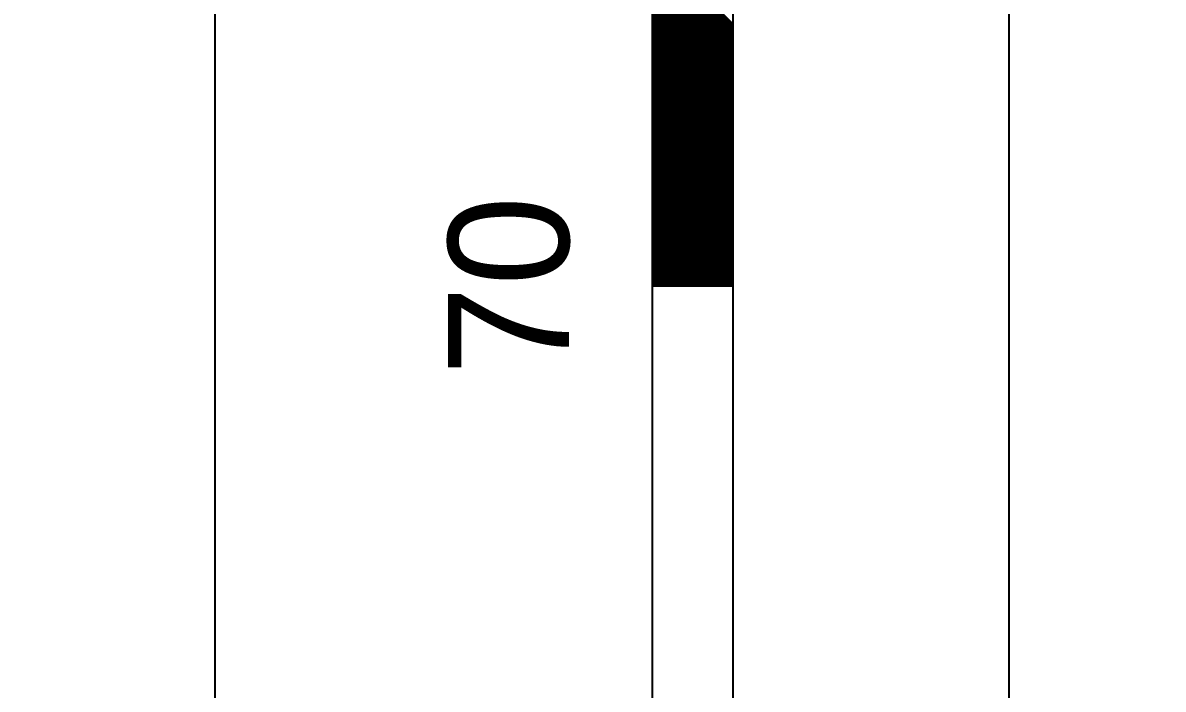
# Model space of a CAD drawing. Extents: x 729854 to 730444, y 4373781 to 4374808.
# Drawn here: x 730085.85 to 730100.01, y 4374746 to 4374754.28 of the extents above; entities that cross this region are included whole.
import ezdxf
from ezdxf.enums import TextEntityAlignment as Align

# ---------------------------------------------------------------- set-up
doc = ezdxf.new("R2010")
doc.units = 0
doc.layers.get('0').update_dxf_attribs({"linetype": 'CONTINUOUS'})

msp = doc.modelspace()

# ---------------------------------------------------------------- linework, layer by layer
at = {"color": 0, "linetype": 'CONTINUOUS'}
for p, q in [((730093.67, 4374681.01), (730093.67, 4374781.01)), ((730093.67, 4374681.01), (730093.67, 4374781.01)), ((730094.67, 4374681.01), (730094.67, 4374781.01)), ((730094.67, 4374681.01), (730094.67, 4374781.01)), ((730094.67, 4374754.26), (730093.67, 4374755.26)), ((730094.67, 4374754.26), (730093.67, 4374755.26)), ((730094.67, 4374754.25), (730093.67, 4374755.25)), ((730094.67, 4374754.25), (730093.67, 4374755.25)), ((730094.67, 4374754.23), (730093.67, 4374755.23)), ((730094.67, 4374754.23), (730093.67, 4374755.23)), ((730094.67, 4374754.22), (730093.67, 4374755.22)), ((730094.67, 4374754.22), (730093.67, 4374755.22)), ((730094.67, 4374754.2), (730093.67, 4374755.2)), ((730094.67, 4374754.2), (730093.67, 4374755.2)), ((730094.67, 4374754.19), (730093.67, 4374755.19)), ((730094.67, 4374754.19), (730093.67, 4374755.19)), ((730094.67, 4374754.18), (730093.67, 4374755.18)), ((730094.67, 4374754.18), (730093.67, 4374755.18)), ((730094.67, 4374754.16), (730093.67, 4374755.16)), ((730094.67, 4374754.16), (730093.67, 4374755.16)), ((730094.67, 4374754.15), (730093.67, 4374755.15)), ((730094.67, 4374754.15), (730093.67, 4374755.15)), ((730094.67, 4374754.13), (730093.67, 4374755.13)), ((730094.67, 4374754.13), (730093.67, 4374755.13)), ((730094.67, 4374754.12), (730093.67, 4374755.12)), ((730094.67, 4374754.12), (730093.67, 4374755.12)), ((730094.67, 4374754.11), (730093.67, 4374755.11)), ((730094.67, 4374754.11), (730093.67, 4374755.11)), ((730094.67, 4374754.09), (730093.67, 4374755.09)), ((730094.67, 4374754.09), (730093.67, 4374755.09)), ((730094.67, 4374754.08), (730093.67, 4374755.08)), ((730094.67, 4374754.08), (730093.67, 4374755.08)), ((730094.67, 4374754.06), (730093.67, 4374755.06)), ((730094.67, 4374754.06), (730093.67, 4374755.06)), ((730094.67, 4374754.05), (730093.67, 4374755.05)), ((730094.67, 4374754.05), (730093.67, 4374755.05)), ((730094.67, 4374754.04), (730093.67, 4374755.04)), ((730094.67, 4374754.04), (730093.67, 4374755.04)), ((730094.67, 4374754.02), (730093.67, 4374755.02)), ((730094.67, 4374754.02), (730093.67, 4374755.02)), ((730094.67, 4374754.01), (730093.67, 4374755.01)), ((730094.67, 4374754.01), (730093.67, 4374755.01)), ((730094.67, 4374753.99), (730093.67, 4374754.99)), ((730094.67, 4374753.99), (730093.67, 4374754.99)), ((730094.67, 4374753.98), (730093.67, 4374754.98)), ((730094.67, 4374753.98), (730093.67, 4374754.98)), ((730094.67, 4374753.96), (730093.67, 4374754.96)), ((730094.67, 4374753.96), (730093.67, 4374754.96)), ((730094.67, 4374753.95), (730093.67, 4374754.95)), ((730094.67, 4374753.95), (730093.67, 4374754.95)), ((730094.67, 4374753.94), (730093.67, 4374754.94)), ((730094.67, 4374753.94), (730093.67, 4374754.94)), ((730094.67, 4374753.92), (730093.67, 4374754.92)), ((730094.67, 4374753.92), (730093.67, 4374754.92)), ((730094.67, 4374753.91), (730093.67, 4374754.91)), ((730094.67, 4374753.91), (730093.67, 4374754.91)), ((730094.67, 4374753.89), (730093.67, 4374754.89)), ((730094.67, 4374753.89), (730093.67, 4374754.89)), ((730094.67, 4374753.88), (730093.67, 4374754.88)), ((730094.67, 4374753.88), (730093.67, 4374754.88)), ((730094.67, 4374753.87), (730093.67, 4374754.87)), ((730094.67, 4374753.87), (730093.67, 4374754.87)), ((730094.67, 4374753.85), (730093.67, 4374754.85)), ((730094.67, 4374753.85), (730093.67, 4374754.85)), ((730094.67, 4374753.84), (730093.67, 4374754.84)), ((730094.67, 4374753.84), (730093.67, 4374754.84)), ((730094.67, 4374753.82), (730093.67, 4374754.82)), ((730094.67, 4374753.82), (730093.67, 4374754.82)), ((730094.67, 4374753.81), (730093.67, 4374754.81)), ((730094.67, 4374753.81), (730093.67, 4374754.81)), ((730094.67, 4374753.79), (730093.67, 4374754.79)), ((730094.67, 4374753.79), (730093.67, 4374754.79)), ((730094.67, 4374753.78), (730093.67, 4374754.78)), ((730094.67, 4374753.78), (730093.67, 4374754.78)), ((730094.67, 4374753.77), (730093.67, 4374754.77)), ((730094.67, 4374753.77), (730093.67, 4374754.77)), ((730094.67, 4374753.75), (730093.67, 4374754.75)), ((730094.67, 4374753.75), (730093.67, 4374754.75)), ((730094.67, 4374753.74), (730093.67, 4374754.74)), ((730094.67, 4374753.74), (730093.67, 4374754.74)), ((730094.67, 4374753.72), (730093.67, 4374754.72)), ((730094.67, 4374753.72), (730093.67, 4374754.72)), ((730094.67, 4374753.71), (730093.67, 4374754.71)), ((730094.67, 4374753.71), (730093.67, 4374754.71)), ((730094.67, 4374753.7), (730093.67, 4374754.7)), ((730094.67, 4374753.7), (730093.67, 4374754.7)), ((730094.67, 4374753.68), (730093.67, 4374754.68)), ((730094.67, 4374753.68), (730093.67, 4374754.68)), ((730094.67, 4374753.67), (730093.67, 4374754.67)), ((730094.67, 4374753.67), (730093.67, 4374754.67)), ((730094.67, 4374753.65), (730093.67, 4374754.65)), ((730094.67, 4374753.65), (730093.67, 4374754.65)), ((730094.67, 4374753.64), (730093.67, 4374754.64)), ((730094.67, 4374753.64), (730093.67, 4374754.64)), ((730094.67, 4374753.63), (730093.67, 4374754.63)), ((730094.67, 4374753.63), (730093.67, 4374754.63)), ((730094.67, 4374753.61), (730093.67, 4374754.61)), ((730094.67, 4374753.61), (730093.67, 4374754.61)), ((730094.67, 4374753.6), (730093.67, 4374754.6)), ((730094.67, 4374753.6), (730093.67, 4374754.6)), ((730094.67, 4374753.58), (730093.67, 4374754.58)), ((730094.67, 4374753.58), (730093.67, 4374754.58)), ((730094.67, 4374753.57), (730093.67, 4374754.57)), ((730094.67, 4374753.57), (730093.67, 4374754.57)), ((730094.67, 4374753.55), (730093.67, 4374754.55)), ((730094.67, 4374753.55), (730093.67, 4374754.55)), ((730094.67, 4374753.54), (730093.67, 4374754.54)), ((730094.67, 4374753.54), (730093.67, 4374754.54)), ((730094.67, 4374753.53), (730093.67, 4374754.53)), ((730094.67, 4374753.53), (730093.67, 4374754.53)), ((730094.67, 4374753.51), (730093.67, 4374754.51)), ((730094.67, 4374753.51), (730093.67, 4374754.51)), ((730094.67, 4374753.5), (730093.67, 4374754.5)), ((730094.67, 4374753.5), (730093.67, 4374754.5)), ((730094.67, 4374753.48), (730093.67, 4374754.48)), ((730094.67, 4374753.48), (730093.67, 4374754.48)), ((730094.67, 4374753.47), (730093.67, 4374754.47)), ((730094.67, 4374753.47), (730093.67, 4374754.47)), ((730094.67, 4374753.46), (730093.67, 4374754.46)), ((730094.67, 4374753.46), (730093.67, 4374754.46)), ((730094.67, 4374753.44), (730093.67, 4374754.44)), ((730094.67, 4374753.44), (730093.67, 4374754.44)), ((730094.67, 4374753.43), (730093.67, 4374754.43)), ((730094.67, 4374753.43), (730093.67, 4374754.43)), ((730094.67, 4374753.41), (730093.67, 4374754.41)), ((730094.67, 4374753.41), (730093.67, 4374754.41)), ((730094.67, 4374753.4), (730093.67, 4374754.4)), ((730094.67, 4374753.4), (730093.67, 4374754.4)), ((730094.67, 4374753.38), (730093.67, 4374754.38)), ((730094.67, 4374753.38), (730093.67, 4374754.38)), ((730094.67, 4374753.37), (730093.67, 4374754.37)), ((730094.67, 4374753.37), (730093.67, 4374754.37)), ((730094.67, 4374753.36), (730093.67, 4374754.36)), ((730094.67, 4374753.36), (730093.67, 4374754.36)), ((730094.67, 4374753.34), (730093.67, 4374754.34)), ((730094.67, 4374753.34), (730093.67, 4374754.34)), ((730094.67, 4374753.33), (730093.67, 4374754.33)), ((730094.67, 4374753.33), (730093.67, 4374754.33)), ((730094.67, 4374753.31), (730093.67, 4374754.31)), ((730094.67, 4374753.31), (730093.67, 4374754.31)), ((730094.67, 4374753.3), (730093.67, 4374754.3)), ((730094.67, 4374753.3), (730093.67, 4374754.3)), ((730094.67, 4374753.29), (730093.67, 4374754.29)), ((730094.67, 4374753.29), (730093.67, 4374754.29)), ((730094.67, 4374753.27), (730093.67, 4374754.27)), ((730094.67, 4374753.27), (730093.67, 4374754.27)), ((730094.67, 4374753.26), (730093.67, 4374754.26)), ((730094.67, 4374753.26), (730093.67, 4374754.26)), ((730094.67, 4374753.24), (730093.67, 4374754.24)), ((730094.67, 4374753.24), (730093.67, 4374754.24)), ((730094.67, 4374753.23), (730093.67, 4374754.23)), ((730094.67, 4374753.23), (730093.67, 4374754.23)), ((730094.67, 4374753.21), (730093.67, 4374754.21)), ((730094.67, 4374753.21), (730093.67, 4374754.21)), ((730094.67, 4374753.2), (730093.67, 4374754.2)), ((730094.67, 4374753.2), (730093.67, 4374754.2)), ((730094.67, 4374753.19), (730093.67, 4374754.19)), ((730094.67, 4374753.19), (730093.67, 4374754.19)), ((730094.67, 4374753.17), (730093.67, 4374754.17)), ((730094.67, 4374753.17), (730093.67, 4374754.17)), ((730094.67, 4374753.16), (730093.67, 4374754.16)), ((730094.67, 4374753.16), (730093.67, 4374754.16)), ((730094.67, 4374753.14), (730093.67, 4374754.14)), ((730094.67, 4374753.14), (730093.67, 4374754.14)), ((730094.67, 4374753.13), (730093.67, 4374754.13)), ((730094.67, 4374753.13), (730093.67, 4374754.13)), ((730094.67, 4374753.12), (730093.67, 4374754.12)), ((730094.67, 4374753.12), (730093.67, 4374754.12)), ((730094.67, 4374753.1), (730093.67, 4374754.1)), ((730094.67, 4374753.1), (730093.67, 4374754.1)), ((730094.67, 4374753.09), (730093.67, 4374754.09)), ((730094.67, 4374753.09), (730093.67, 4374754.09)), ((730094.67, 4374753.07), (730093.67, 4374754.07)), ((730094.67, 4374753.07), (730093.67, 4374754.07)), ((730094.67, 4374753.06), (730093.67, 4374754.06)), ((730094.67, 4374753.06), (730093.67, 4374754.06)), ((730094.67, 4374753.05), (730093.67, 4374754.05)), ((730094.67, 4374753.05), (730093.67, 4374754.05)), ((730094.67, 4374753.03), (730093.67, 4374754.03)), ((730094.67, 4374753.03), (730093.67, 4374754.03)), ((730094.67, 4374753.02), (730093.67, 4374754.02)), ((730094.67, 4374753.02), (730093.67, 4374754.02)), ((730094.67, 4374753), (730093.67, 4374754)), ((730094.67, 4374753), (730093.67, 4374754)), ((730094.67, 4374752.99), (730093.67, 4374753.99)), ((730094.67, 4374752.99), (730093.67, 4374753.99)), ((730094.67, 4374752.97), (730093.67, 4374753.97)), ((730094.67, 4374752.97), (730093.67, 4374753.97)), ((730094.67, 4374752.96), (730093.67, 4374753.96)), ((730094.67, 4374752.96), (730093.67, 4374753.96)), ((730094.67, 4374752.95), (730093.67, 4374753.95)), ((730094.67, 4374752.95), (730093.67, 4374753.95)), ((730094.67, 4374752.93), (730093.67, 4374753.93)), ((730094.67, 4374752.93), (730093.67, 4374753.93)), ((730094.67, 4374752.92), (730093.67, 4374753.92)), ((730094.67, 4374752.92), (730093.67, 4374753.92)), ((730094.67, 4374752.9), (730093.67, 4374753.9)), ((730094.67, 4374752.9), (730093.67, 4374753.9)), ((730094.67, 4374752.89), (730093.67, 4374753.89)), ((730094.67, 4374752.89), (730093.67, 4374753.89)), ((730094.67, 4374752.88), (730093.67, 4374753.88)), ((730094.67, 4374752.88), (730093.67, 4374753.88)), ((730094.67, 4374752.86), (730093.67, 4374753.86)), ((730094.67, 4374752.86), (730093.67, 4374753.86)), ((730094.67, 4374752.85), (730093.67, 4374753.85)), ((730094.67, 4374752.85), (730093.67, 4374753.85)), ((730094.67, 4374752.83), (730093.67, 4374753.83)), ((730094.67, 4374752.83), (730093.67, 4374753.83)), ((730094.67, 4374752.82), (730093.67, 4374753.82)), ((730094.67, 4374752.82), (730093.67, 4374753.82)), ((730094.67, 4374752.8), (730093.67, 4374753.8)), ((730094.67, 4374752.8), (730093.67, 4374753.8)), ((730094.67, 4374752.79), (730093.67, 4374753.79)), ((730094.67, 4374752.79), (730093.67, 4374753.79)), ((730094.67, 4374752.78), (730093.67, 4374753.78)), ((730094.67, 4374752.78), (730093.67, 4374753.78)), ((730094.67, 4374752.76), (730093.67, 4374753.76)), ((730094.67, 4374752.76), (730093.67, 4374753.76)), ((730094.67, 4374752.75), (730093.67, 4374753.75)), ((730094.67, 4374752.75), (730093.67, 4374753.75)), ((730094.67, 4374752.73), (730093.67, 4374753.73)), ((730094.67, 4374752.73), (730093.67, 4374753.73)), ((730094.67, 4374752.72), (730093.67, 4374753.72)), ((730094.67, 4374752.72), (730093.67, 4374753.72)), ((730094.67, 4374752.71), (730093.67, 4374753.71)), ((730094.67, 4374752.71), (730093.67, 4374753.71)), ((730094.67, 4374752.69), (730093.67, 4374753.69)), ((730094.67, 4374752.69), (730093.67, 4374753.69)), ((730094.67, 4374752.68), (730093.67, 4374753.68)), ((730094.67, 4374752.68), (730093.67, 4374753.68)), ((730094.67, 4374752.66), (730093.67, 4374753.66)), ((730094.67, 4374752.66), (730093.67, 4374753.66)), ((730094.67, 4374752.65), (730093.67, 4374753.65)), ((730094.67, 4374752.65), (730093.67, 4374753.65)), ((730094.67, 4374752.64), (730093.67, 4374753.64)), ((730094.67, 4374752.64), (730093.67, 4374753.64)), ((730094.67, 4374752.62), (730093.67, 4374753.62)), ((730094.67, 4374752.62), (730093.67, 4374753.62)), ((730094.67, 4374752.61), (730093.67, 4374753.61)), ((730094.67, 4374752.61), (730093.67, 4374753.61)), ((730094.67, 4374752.59), (730093.67, 4374753.59)), ((730094.67, 4374752.59), (730093.67, 4374753.59)), ((730094.67, 4374752.58), (730093.67, 4374753.58)), ((730094.67, 4374752.58), (730093.67, 4374753.58)), ((730094.67, 4374752.56), (730093.67, 4374753.56)), ((730094.67, 4374752.56), (730093.67, 4374753.56)), ((730094.67, 4374752.55), (730093.67, 4374753.55)), ((730094.67, 4374752.55), (730093.67, 4374753.55)), ((730094.67, 4374752.54), (730093.67, 4374753.54)), ((730094.67, 4374752.54), (730093.67, 4374753.54)), ((730094.67, 4374752.52), (730093.67, 4374753.52)), ((730094.67, 4374752.52), (730093.67, 4374753.52)), ((730094.67, 4374752.51), (730093.67, 4374753.51)), ((730094.67, 4374752.51), (730093.67, 4374753.51)), ((730094.67, 4374752.49), (730093.67, 4374753.49)), ((730094.67, 4374752.49), (730093.67, 4374753.49)), ((730094.67, 4374752.48), (730093.67, 4374753.48)), ((730094.67, 4374752.48), (730093.67, 4374753.48)), ((730094.67, 4374752.47), (730093.67, 4374753.47)), ((730094.67, 4374752.47), (730093.67, 4374753.47)), ((730094.67, 4374752.45), (730093.67, 4374753.45)), ((730094.67, 4374752.45), (730093.67, 4374753.45)), ((730094.67, 4374752.44), (730093.67, 4374753.44)), ((730094.67, 4374752.44), (730093.67, 4374753.44)), ((730094.67, 4374752.42), (730093.67, 4374753.42)), ((730094.67, 4374752.42), (730093.67, 4374753.42)), ((730094.67, 4374752.41), (730093.67, 4374753.41)), ((730094.67, 4374752.41), (730093.67, 4374753.41)), ((730094.67, 4374752.39), (730093.67, 4374753.39)), ((730094.67, 4374752.39), (730093.67, 4374753.39)), ((730094.67, 4374752.38), (730093.67, 4374753.38)), ((730094.67, 4374752.38), (730093.67, 4374753.38)), ((730094.67, 4374752.37), (730093.67, 4374753.37)), ((730094.67, 4374752.37), (730093.67, 4374753.37)), ((730094.67, 4374752.35), (730093.67, 4374753.35)), ((730094.67, 4374752.35), (730093.67, 4374753.35)), ((730094.67, 4374752.34), (730093.67, 4374753.34)), ((730094.67, 4374752.34), (730093.67, 4374753.34)), ((730094.67, 4374752.32), (730093.67, 4374753.32)), ((730094.67, 4374752.32), (730093.67, 4374753.32)), ((730094.67, 4374752.31), (730093.67, 4374753.31)), ((730094.67, 4374752.31), (730093.67, 4374753.31)), ((730094.67, 4374752.3), (730093.67, 4374753.3)), ((730094.67, 4374752.3), (730093.67, 4374753.3)), ((730094.67, 4374752.28), (730093.67, 4374753.28)), ((730094.67, 4374752.28), (730093.67, 4374753.28)), ((730094.67, 4374752.27), (730093.67, 4374753.27)), ((730094.67, 4374752.27), (730093.67, 4374753.27)), ((730094.67, 4374752.25), (730093.67, 4374753.25)), ((730094.67, 4374752.25), (730093.67, 4374753.25)), ((730094.67, 4374752.24), (730093.67, 4374753.24)), ((730094.67, 4374752.24), (730093.67, 4374753.24)), ((730094.67, 4374752.23), (730093.67, 4374753.23)), ((730094.67, 4374752.23), (730093.67, 4374753.23)), ((730094.67, 4374752.21), (730093.67, 4374753.21)), ((730094.67, 4374752.21), (730093.67, 4374753.21)), ((730094.67, 4374752.2), (730093.67, 4374753.2)), ((730094.67, 4374752.2), (730093.67, 4374753.2)), ((730094.67, 4374752.18), (730093.67, 4374753.18)), ((730094.67, 4374752.18), (730093.67, 4374753.18)), ((730094.67, 4374752.17), (730093.67, 4374753.17)), ((730094.67, 4374752.17), (730093.67, 4374753.17)), ((730094.67, 4374752.15), (730093.67, 4374753.15)), ((730094.67, 4374752.15), (730093.67, 4374753.15)), ((730094.67, 4374752.14), (730093.67, 4374753.14)), ((730094.67, 4374752.14), (730093.67, 4374753.14)), ((730094.67, 4374752.13), (730093.67, 4374753.13)), ((730094.67, 4374752.13), (730093.67, 4374753.13)), ((730094.67, 4374752.11), (730093.67, 4374753.11)), ((730094.67, 4374752.11), (730093.67, 4374753.11)), ((730094.67, 4374752.1), (730093.67, 4374753.1)), ((730094.67, 4374752.1), (730093.67, 4374753.1)), ((730094.67, 4374752.08), (730093.67, 4374753.08)), ((730094.67, 4374752.08), (730093.67, 4374753.08)), ((730094.67, 4374752.07), (730093.67, 4374753.07)), ((730094.67, 4374752.07), (730093.67, 4374753.07)), ((730094.67, 4374752.06), (730093.67, 4374753.06)), ((730094.67, 4374752.06), (730093.67, 4374753.06)), ((730094.67, 4374752.04), (730093.67, 4374753.04)), ((730094.67, 4374752.04), (730093.67, 4374753.04)), ((730094.67, 4374752.03), (730093.67, 4374753.03)), ((730094.67, 4374752.03), (730093.67, 4374753.03)), ((730094.67, 4374752.01), (730093.67, 4374753.01)), ((730094.67, 4374752.01), (730093.67, 4374753.01)), ((730094.67, 4374752), (730093.67, 4374753)), ((730094.67, 4374752), (730093.67, 4374753)), ((730094.67, 4374751.98), (730093.67, 4374752.98)), ((730094.67, 4374751.98), (730093.67, 4374752.98)), ((730094.67, 4374751.97), (730093.67, 4374752.97)), ((730094.67, 4374751.97), (730093.67, 4374752.97)), ((730094.67, 4374751.96), (730093.67, 4374752.96)), ((730094.67, 4374751.96), (730093.67, 4374752.96)), ((730094.67, 4374751.94), (730093.67, 4374752.94)), ((730094.67, 4374751.94), (730093.67, 4374752.94)), ((730094.67, 4374751.93), (730093.67, 4374752.93)), ((730094.67, 4374751.93), (730093.67, 4374752.93)), ((730094.67, 4374751.91), (730093.67, 4374752.91)), ((730094.67, 4374751.91), (730093.67, 4374752.91)), ((730094.67, 4374751.9), (730093.67, 4374752.9)), ((730094.67, 4374751.9), (730093.67, 4374752.9)), ((730094.67, 4374751.89), (730093.67, 4374752.89)), ((730094.67, 4374751.89), (730093.67, 4374752.89)), ((730094.67, 4374751.87), (730093.67, 4374752.87)), ((730094.67, 4374751.87), (730093.67, 4374752.87)), ((730094.67, 4374751.86), (730093.67, 4374752.86)), ((730094.67, 4374751.86), (730093.67, 4374752.86)), ((730094.67, 4374751.84), (730093.67, 4374752.84)), ((730094.67, 4374751.84), (730093.67, 4374752.84)), ((730094.67, 4374751.83), (730093.67, 4374752.83)), ((730094.67, 4374751.83), (730093.67, 4374752.83)), ((730094.67, 4374751.81), (730093.67, 4374752.81)), ((730094.67, 4374751.81), (730093.67, 4374752.81)), ((730094.67, 4374751.8), (730093.67, 4374752.8)), ((730094.67, 4374751.8), (730093.67, 4374752.8)), ((730094.67, 4374751.79), (730093.67, 4374752.79)), ((730094.67, 4374751.79), (730093.67, 4374752.79)), ((730094.67, 4374751.77), (730093.67, 4374752.77)), ((730094.67, 4374751.77), (730093.67, 4374752.77)), ((730094.67, 4374751.76), (730093.67, 4374752.76)), ((730094.67, 4374751.76), (730093.67, 4374752.76)), ((730094.67, 4374751.74), (730093.67, 4374752.74)), ((730094.67, 4374751.74), (730093.67, 4374752.74)), ((730094.67, 4374751.73), (730093.67, 4374752.73)), ((730094.67, 4374751.73), (730093.67, 4374752.73)), ((730094.67, 4374751.72), (730093.67, 4374752.72)), ((730094.67, 4374751.72), (730093.67, 4374752.72)), ((730094.67, 4374751.7), (730093.67, 4374752.7)), ((730094.67, 4374751.7), (730093.67, 4374752.7)), ((730094.67, 4374751.69), (730093.67, 4374752.69)), ((730094.67, 4374751.69), (730093.67, 4374752.69)), ((730094.67, 4374751.67), (730093.67, 4374752.67)), ((730094.67, 4374751.67), (730093.67, 4374752.67)), ((730094.67, 4374751.66), (730093.67, 4374752.66)), ((730094.67, 4374751.66), (730093.67, 4374752.66)), ((730094.67, 4374751.65), (730093.67, 4374752.65)), ((730094.67, 4374751.65), (730093.67, 4374752.65)), ((730094.67, 4374751.63), (730093.67, 4374752.63)), ((730094.67, 4374751.63), (730093.67, 4374752.63)), ((730094.67, 4374751.62), (730093.67, 4374752.62)), ((730094.67, 4374751.62), (730093.67, 4374752.62)), ((730094.67, 4374751.6), (730093.67, 4374752.6)), ((730094.67, 4374751.6), (730093.67, 4374752.6)), ((730094.67, 4374751.59), (730093.67, 4374752.59)), ((730094.67, 4374751.59), (730093.67, 4374752.59)), ((730094.67, 4374751.57), (730093.67, 4374752.57)), ((730094.67, 4374751.57), (730093.67, 4374752.57)), ((730094.67, 4374751.56), (730093.67, 4374752.56)), ((730094.67, 4374751.56), (730093.67, 4374752.56)), ((730094.67, 4374751.55), (730093.67, 4374752.55)), ((730094.67, 4374751.55), (730093.67, 4374752.55)), ((730094.67, 4374751.53), (730093.67, 4374752.53)), ((730094.67, 4374751.53), (730093.67, 4374752.53)), ((730094.67, 4374751.52), (730093.67, 4374752.52)), ((730094.67, 4374751.52), (730093.67, 4374752.52)), ((730094.67, 4374751.5), (730093.67, 4374752.5)), ((730094.67, 4374751.5), (730093.67, 4374752.5)), ((730094.67, 4374751.49), (730093.67, 4374752.49)), ((730094.67, 4374751.49), (730093.67, 4374752.49)), ((730094.67, 4374751.48), (730093.67, 4374752.48)), ((730094.67, 4374751.48), (730093.67, 4374752.48)), ((730094.67, 4374751.46), (730093.67, 4374752.46)), ((730094.67, 4374751.46), (730093.67, 4374752.46)), ((730094.67, 4374751.45), (730093.67, 4374752.45)), ((730094.67, 4374751.45), (730093.67, 4374752.45)), ((730094.67, 4374751.43), (730093.67, 4374752.43)), ((730094.67, 4374751.43), (730093.67, 4374752.43)), ((730094.67, 4374751.42), (730093.67, 4374752.42)), ((730094.67, 4374751.42), (730093.67, 4374752.42)), ((730094.67, 4374751.4), (730093.67, 4374752.4)), ((730094.67, 4374751.4), (730093.67, 4374752.4)), ((730094.67, 4374751.39), (730093.67, 4374752.39)), ((730094.67, 4374751.39), (730093.67, 4374752.39)), ((730094.67, 4374751.38), (730093.67, 4374752.38)), ((730094.67, 4374751.38), (730093.67, 4374752.38)), ((730094.67, 4374751.36), (730093.67, 4374752.36)), ((730094.67, 4374751.36), (730093.67, 4374752.36)), ((730094.67, 4374751.35), (730093.67, 4374752.35)), ((730094.67, 4374751.35), (730093.67, 4374752.35)), ((730094.67, 4374751.33), (730093.67, 4374752.33)), ((730094.67, 4374751.33), (730093.67, 4374752.33)), ((730094.67, 4374751.32), (730093.67, 4374752.32)), ((730094.67, 4374751.32), (730093.67, 4374752.32)), ((730094.67, 4374751.31), (730093.67, 4374752.31)), ((730094.67, 4374751.31), (730093.67, 4374752.31)), ((730094.67, 4374751.29), (730093.67, 4374752.29)), ((730094.67, 4374751.29), (730093.67, 4374752.29)), ((730094.67, 4374751.28), (730093.67, 4374752.28)), ((730094.67, 4374751.28), (730093.67, 4374752.28)), ((730094.67, 4374751.26), (730093.67, 4374752.26)), ((730094.67, 4374751.26), (730093.67, 4374752.26)), ((730094.67, 4374751.25), (730093.67, 4374752.25)), ((730094.67, 4374751.25), (730093.67, 4374752.25)), ((730094.67, 4374751.24), (730093.67, 4374752.24)), ((730094.67, 4374751.24), (730093.67, 4374752.24)), ((730094.67, 4374751.22), (730093.67, 4374752.22)), ((730094.67, 4374751.22), (730093.67, 4374752.22)), ((730094.67, 4374751.21), (730093.67, 4374752.21)), ((730094.67, 4374751.21), (730093.67, 4374752.21)), ((730094.67, 4374751.19), (730093.67, 4374752.19)), ((730094.67, 4374751.19), (730093.67, 4374752.19)), ((730094.67, 4374751.18), (730093.67, 4374752.18)), ((730094.67, 4374751.18), (730093.67, 4374752.18)), ((730094.67, 4374751.16), (730093.67, 4374752.16)), ((730094.67, 4374751.16), (730093.67, 4374752.16)), ((730094.67, 4374751.15), (730093.67, 4374752.15)), ((730094.67, 4374751.15), (730093.67, 4374752.15)), ((730094.67, 4374751.14), (730093.67, 4374752.14)), ((730094.67, 4374751.14), (730093.67, 4374752.14)), ((730094.67, 4374751.12), (730093.67, 4374752.12)), ((730094.67, 4374751.12), (730093.67, 4374752.12)), ((730094.67, 4374751.11), (730093.67, 4374752.11)), ((730094.67, 4374751.11), (730093.67, 4374752.11)), ((730094.67, 4374751.09), (730093.67, 4374752.09)), ((730094.67, 4374751.09), (730093.67, 4374752.09)), ((730094.67, 4374751.08), (730093.67, 4374752.08)), ((730094.67, 4374751.08), (730093.67, 4374752.08)), ((730094.67, 4374751.07), (730093.67, 4374752.07)), ((730094.67, 4374751.07), (730093.67, 4374752.07)), ((730094.67, 4374751.05), (730093.67, 4374752.05)), ((730094.67, 4374751.05), (730093.67, 4374752.05)), ((730094.67, 4374751.04), (730093.67, 4374752.04)), ((730094.67, 4374751.04), (730093.67, 4374752.04)), ((730094.67, 4374751.02), (730093.67, 4374752.02)), ((730094.67, 4374751.02), (730093.67, 4374752.02)), ((730094.67, 4374751.01), (730093.67, 4374752.01)), ((730094.67, 4374751.01), (730093.67, 4374752.01)), ((730094.65, 4374751.01), (730093.67, 4374751.99)), ((730094.65, 4374751.01), (730093.67, 4374751.99)), ((730094.64, 4374751.01), (730093.67, 4374751.98)), ((730094.64, 4374751.01), (730093.67, 4374751.98)), ((730094.63, 4374751.01), (730093.67, 4374751.97)), ((730094.63, 4374751.01), (730093.67, 4374751.97)), ((730094.61, 4374751.01), (730093.67, 4374751.95)), ((730094.61, 4374751.01), (730093.67, 4374751.95)), ((730094.6, 4374751.01), (730093.67, 4374751.94)), ((730094.6, 4374751.01), (730093.67, 4374751.94)), ((730094.58, 4374751.01), (730093.67, 4374751.92)), ((730094.58, 4374751.01), (730093.67, 4374751.92)), ((730094.57, 4374751.01), (730093.67, 4374751.91)), ((730094.57, 4374751.01), (730093.67, 4374751.91)), ((730094.56, 4374751.01), (730093.67, 4374751.9)), ((730094.56, 4374751.01), (730093.67, 4374751.9)), ((730094.54, 4374751.01), (730093.67, 4374751.88)), ((730094.54, 4374751.01), (730093.67, 4374751.88)), ((730094.53, 4374751.01), (730093.67, 4374751.87)), ((730094.53, 4374751.01), (730093.67, 4374751.87)), ((730094.51, 4374751.01), (730093.67, 4374751.85)), ((730094.51, 4374751.01), (730093.67, 4374751.85)), ((730094.5, 4374751.01), (730093.67, 4374751.84)), ((730094.5, 4374751.01), (730093.67, 4374751.84)), ((730094.48, 4374751.01), (730093.67, 4374751.82)), ((730094.48, 4374751.01), (730093.67, 4374751.82)), ((730094.47, 4374751.01), (730093.67, 4374751.81)), ((730094.47, 4374751.01), (730093.67, 4374751.81)), ((730094.46, 4374751.01), (730093.67, 4374751.8)), ((730094.46, 4374751.01), (730093.67, 4374751.8)), ((730094.44, 4374751.01), (730093.67, 4374751.78)), ((730094.44, 4374751.01), (730093.67, 4374751.78)), ((730094.43, 4374751.01), (730093.67, 4374751.77)), ((730094.43, 4374751.01), (730093.67, 4374751.77)), ((730094.41, 4374751.01), (730093.67, 4374751.75)), ((730094.41, 4374751.01), (730093.67, 4374751.75)), ((730094.4, 4374751.01), (730093.67, 4374751.74)), ((730094.4, 4374751.01), (730093.67, 4374751.74)), ((730094.39, 4374751.01), (730093.67, 4374751.73)), ((730094.39, 4374751.01), (730093.67, 4374751.73)), ((730094.37, 4374751.01), (730093.67, 4374751.71)), ((730094.37, 4374751.01), (730093.67, 4374751.71)), ((730094.36, 4374751.01), (730093.67, 4374751.7)), ((730094.36, 4374751.01), (730093.67, 4374751.7)), ((730094.34, 4374751.01), (730093.67, 4374751.68)), ((730094.34, 4374751.01), (730093.67, 4374751.68)), ((730094.33, 4374751.01), (730093.67, 4374751.67)), ((730094.33, 4374751.01), (730093.67, 4374751.67)), ((730094.32, 4374751.01), (730093.67, 4374751.66)), ((730094.32, 4374751.01), (730093.67, 4374751.66)), ((730094.3, 4374751.01), (730093.67, 4374751.64)), ((730094.3, 4374751.01), (730093.67, 4374751.64)), ((730094.29, 4374751.01), (730093.67, 4374751.63)), ((730094.29, 4374751.01), (730093.67, 4374751.63)), ((730094.27, 4374751.01), (730093.67, 4374751.61)), ((730094.27, 4374751.01), (730093.67, 4374751.61)), ((730094.26, 4374751.01), (730093.67, 4374751.6)), ((730094.26, 4374751.01), (730093.67, 4374751.6)), ((730094.24, 4374751.01), (730093.67, 4374751.58)), ((730094.24, 4374751.01), (730093.67, 4374751.58)), ((730094.23, 4374751.01), (730093.67, 4374751.57)), ((730094.23, 4374751.01), (730093.67, 4374751.57)), ((730094.22, 4374751.01), (730093.67, 4374751.56)), ((730094.22, 4374751.01), (730093.67, 4374751.56)), ((730094.2, 4374751.01), (730093.67, 4374751.54)), ((730094.2, 4374751.01), (730093.67, 4374751.54)), ((730094.19, 4374751.01), (730093.67, 4374751.53)), ((730094.19, 4374751.01), (730093.67, 4374751.53)), ((730094.17, 4374751.01), (730093.67, 4374751.51)), ((730094.17, 4374751.01), (730093.67, 4374751.51)), ((730094.16, 4374751.01), (730093.67, 4374751.5)), ((730094.16, 4374751.01), (730093.67, 4374751.5)), ((730094.15, 4374751.01), (730093.67, 4374751.49)), ((730094.15, 4374751.01), (730093.67, 4374751.49)), ((730094.13, 4374751.01), (730093.67, 4374751.47)), ((730094.13, 4374751.01), (730093.67, 4374751.47)), ((730094.12, 4374751.01), (730093.67, 4374751.46)), ((730094.12, 4374751.01), (730093.67, 4374751.46)), ((730094.1, 4374751.01), (730093.67, 4374751.44)), ((730094.1, 4374751.01), (730093.67, 4374751.44)), ((730094.09, 4374751.01), (730093.67, 4374751.43)), ((730094.09, 4374751.01), (730093.67, 4374751.43)), ((730094.07, 4374751.01), (730093.67, 4374751.41)), ((730094.07, 4374751.01), (730093.67, 4374751.41)), ((730094.06, 4374751.01), (730093.67, 4374751.4)), ((730094.06, 4374751.01), (730093.67, 4374751.4)), ((730094.05, 4374751.01), (730093.67, 4374751.39)), ((730094.05, 4374751.01), (730093.67, 4374751.39)), ((730094.03, 4374751.01), (730093.67, 4374751.37)), ((730094.03, 4374751.01), (730093.67, 4374751.37)), ((730094.02, 4374751.01), (730093.67, 4374751.36)), ((730094.02, 4374751.01), (730093.67, 4374751.36)), ((730094, 4374751.01), (730093.67, 4374751.34)), ((730094, 4374751.01), (730093.67, 4374751.34)), ((730093.99, 4374751.01), (730093.67, 4374751.33)), ((730093.99, 4374751.01), (730093.67, 4374751.33)), ((730093.98, 4374751.01), (730093.67, 4374751.32)), ((730093.98, 4374751.01), (730093.67, 4374751.32)), ((730093.96, 4374751.01), (730093.67, 4374751.3)), ((730093.96, 4374751.01), (730093.67, 4374751.3)), ((730093.95, 4374751.01), (730093.67, 4374751.29)), ((730093.95, 4374751.01), (730093.67, 4374751.29)), ((730093.93, 4374751.01), (730093.67, 4374751.27)), ((730093.93, 4374751.01), (730093.67, 4374751.27)), ((730093.92, 4374751.01), (730093.67, 4374751.26)), ((730093.92, 4374751.01), (730093.67, 4374751.26)), ((730093.91, 4374751.01), (730093.67, 4374751.25)), ((730093.91, 4374751.01), (730093.67, 4374751.25)), ((730093.89, 4374751.01), (730093.67, 4374751.23)), ((730093.89, 4374751.01), (730093.67, 4374751.23)), ((730093.88, 4374751.01), (730093.67, 4374751.22)), ((730093.88, 4374751.01), (730093.67, 4374751.22)), ((730093.86, 4374751.01), (730093.67, 4374751.2)), ((730093.86, 4374751.01), (730093.67, 4374751.2)), ((730093.85, 4374751.01), (730093.67, 4374751.19)), ((730093.85, 4374751.01), (730093.67, 4374751.19)), ((730093.83, 4374751.01), (730093.67, 4374751.17)), ((730093.83, 4374751.01), (730093.67, 4374751.17)), ((730093.82, 4374751.01), (730093.67, 4374751.16)), ((730093.82, 4374751.01), (730093.67, 4374751.16)), ((730093.81, 4374751.01), (730093.67, 4374751.15)), ((730093.81, 4374751.01), (730093.67, 4374751.15)), ((730093.79, 4374751.01), (730093.67, 4374751.13)), ((730093.79, 4374751.01), (730093.67, 4374751.13)), ((730093.78, 4374751.01), (730093.67, 4374751.12)), ((730093.78, 4374751.01), (730093.67, 4374751.12)), ((730093.76, 4374751.01), (730093.67, 4374751.1)), ((730093.76, 4374751.01), (730093.67, 4374751.1)), ((730093.75, 4374751.01), (730093.67, 4374751.09)), ((730093.75, 4374751.01), (730093.67, 4374751.09)), ((730093.74, 4374751.01), (730093.67, 4374751.08)), ((730093.74, 4374751.01), (730093.67, 4374751.08)), ((730093.72, 4374751.01), (730093.67, 4374751.06)), ((730093.72, 4374751.01), (730093.67, 4374751.06)), ((730093.71, 4374751.01), (730093.67, 4374751.05)), ((730093.71, 4374751.01), (730093.67, 4374751.05)), ((730093.69, 4374751.01), (730093.67, 4374751.03)), ((730093.69, 4374751.01), (730093.67, 4374751.03)), ((730093.68, 4374751.01), (730093.67, 4374751.02)), ((730093.68, 4374751.01), (730093.67, 4374751.02))]:
    msp.add_line(p, q, dxfattribs=at)
msp.add_lwpolyline([(730094.67, 4374751.01), (730094.67, 4374761.01), (730093.67, 4374761.01), (730093.67, 4374751.01)], close=True, dxfattribs=at)
msp.add_lwpolyline([(730094.67, 4374751.01), (730094.67, 4374761.01), (730093.67, 4374761.01), (730093.67, 4374751.01)], close=True, dxfattribs=at)

# ---------------------------------------------------------------- texts
msp.add_text('70', height=1.5, rotation=90, dxfattribs=at).set_placement((730091.88, 4374751.01), align=Align.MIDDLE)
msp.add_text('70', height=1.5, rotation=90, dxfattribs=at).set_placement((730091.88, 4374751.01), align=Align.MIDDLE)

# ---------------------------------------------------------------- meshes
mesh = msp.add_polyface(dxfattribs=at)
corners = [(730162.5, 4373781), (729854.5, 4374807.5), (730444, 4373781), (730444, 4374807.5), (729854.5, 4373781)]
mesh.append_faces([[corners[k] for k in face] for face in [(0, 1, 4), (1, 0, 2, 3)]], dxfattribs={"vtx0": -1, "color": 0})
mesh = msp.add_polyface(dxfattribs=at)
corners = [(730145.58, 4374621), (730145.58, 4374801.5), (729864.5, 4374801.5), (729864.5, 4374621)]
mesh.append_faces([[corners[k] for k in face] for face in [(0, 1, 2, 3)]], dxfattribs={"color": 0})
mesh = msp.add_polyface(dxfattribs=at)
corners = [(730098.1, 4374628.19), (730098.1, 4374794.66), (730088.23, 4374794.66), (730088.23, 4374628.19)]
mesh.append_faces([[corners[k] for k in face] for face in [(0, 1, 2, 3)]], dxfattribs={"color": 0})

doc.saveas('drawing.dxf')
